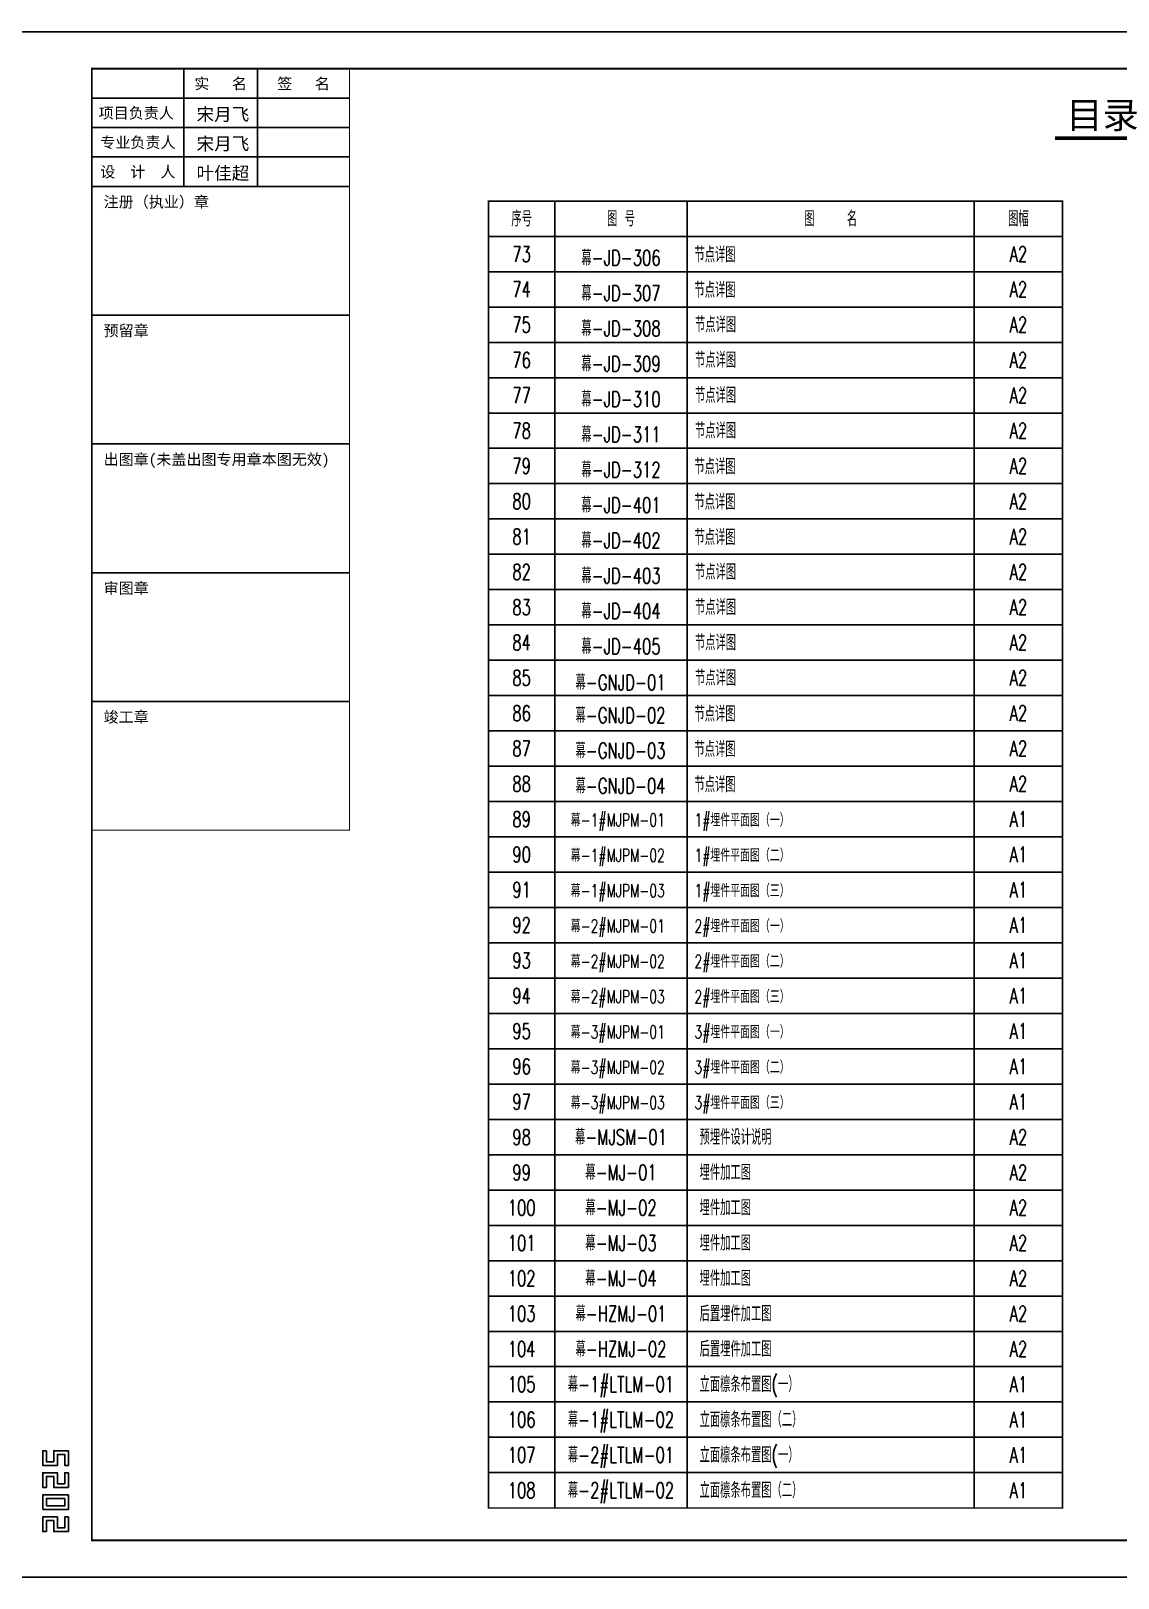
# Model space of a CAD drawing. Extents: x -91868 to -28956, y -158945 to -114385.
# Drawn here: x -90676.2 to -90380.7, y -158944.7 to -158524.2 of the extents above; entities that cross this region are included whole.
import ezdxf
from ezdxf.enums import TextEntityAlignment as Align

# ---------------------------------------------------------------- set-up
doc = ezdxf.new("R2010")
doc.units = 0
for name, color, linetype in [('!ZN1-标注-173', 173, 'Continuous'), ('!ZN7-符号-173', 173, 'Continuous'), ('0-cxFrame', 155, 'Continuous'), ('3符号', 173, 'Continuous'), ('qianming', 155, 'Continuous'), ('虹吸雨水斗', 6, 'Continuous')]:
    doc.layers.add(name, color=color, linetype=linetype)
doc.layers.add('0-cxText', color=131, linetype='Continuous', lineweight=25)
doc.styles.add('cx_biaoti', font='')
doc.styles.add('cx_tuming', font='simhei.ttf')
doc.styles.add('cx_tuqian1', font='')
doc.styles.add('DHTEXT-1', font='ROMANS.shx', dxfattribs={"width": 0.7, "bigfont": 'CHINESE.shx'})
doc.styles.add('中南符号', font='simhei.ttf')
doc.styles.add('图框宋体', font='', dxfattribs={"width": 0.75})
doc.styles.add('黑体', font='simhei.ttf', dxfattribs={"height": 12})
doc.styles.get('cx_biaoti').set_extended_font_data('SimSun')
doc.styles.get('cx_tuqian1').set_extended_font_data('SimSun')
doc.styles.get('图框宋体').set_extended_font_data('SimSun')

# ---------------------------------------------------------------- blocks, each defined once
blk = doc.blocks.new('zjcx_lan_xinxi(Dragon)')
for p, q in [((7000, -3200), (0, -3200)), ((7000, -6700), (0, -6700)), ((7000, -10200), (0, -10200)), ((7000, -13700), (0, -13700)), ((7000, -17200), (0, -17200))]:
    blk.add_line(p, q)
at = {"const_width": 25}
blk.add_lwpolyline([(0, -20700), (7000, -20700), (7000, 0), (0, 0)], close=True, dxfattribs=at)
for points in [[(2500, -3200), (2500, 0)], [(4500, -3200), (4500, 0)], [(0, -800), (7000, -800)], [(0, -1600), (7000, -1600)], [(0, -2400), (7000, -2400)]]:
    blk.add_lwpolyline(points)
for points in [[(7000, -3200), (7000, 0)], [(0, -3200), (7000, -3200)], [(0, -20700), (7000, -20700), (7000, -3200)], [(0, -20700), (7000, -20700)]]:
    blk.add_lwpolyline(points, dxfattribs=at)
at = {"style": '图框宋体'}
for s, p in [('实   名', (3500, -400)), ('签   名', (5750, -400)), ('项目负责人', (1204, -1200)), ('专业负责人', (1250, -2000)), ('设  计  人', (1250, -2800))]:
    blk.add_text(s, height=300, dxfattribs=at).set_placement(p, align=Align.MIDDLE)
for s, p in [('注册（执业）章', (318, -3771)), ('预留章', (318, -7271)), ('出图章(未盖出图专用章本图无效)', (318, -10771)), ('审图章', (318, -14271)), ('竣工章', (318, -17771))]:
    blk.add_text(s, height=300, dxfattribs=at).set_placement(p)
blk = doc.blocks.new('T-信息(Dragon)')
at = {"layer": '0-cxFrame'}
blk.add_blockref('zjcx_lan_xinxi(Dragon)', (0, 0), dxfattribs=at)
at = {"layer": 'qianming', "color": 3, "style": 'cx_biaoti'}
for s, p in [('宋月飞', (3560, -1240)), ('宋月飞', (3560, -2040)), ('叶佳超', (3560, -2840))]:
    blk.add_text(s, height=350, dxfattribs=at).set_placement(p, align=Align.MIDDLE_CENTER)
blk = doc.blocks.new('TK22.A2 L(Dragon)')
at = {"layer": '0-cxFrame', "color": 7, "const_width": 0.5}
blk.add_lwpolyline([(0, 0), (-594, 0), (-594, 420), (0, 420)], close=True, dxfattribs=at)
at = {"layer": '0-cxFrame', "const_width": 0.5}
blk.add_lwpolyline([(-80, 10), (-574, 10), (-574, 410), (-80, 410)], close=True, dxfattribs=at)
at = {"layer": 'Defpoints', "color": 2}
for points in [[(-586.37, 34.37), (-587.37, 34.37), (-587.37, 30.37), (-583.37, 30.37), (-583.37, 33.37), (-581.37, 33.37), (-581.37, 30.37), (-580.37, 30.37), (-580.37, 34.37), (-584.37, 34.37), (-584.37, 31.37), (-586.37, 31.37), (-586.37, 34.37)], [(-586.37, 24.37), (-587.37, 24.37), (-587.37, 28.37), (-583.37, 28.37), (-583.37, 25.37), (-581.37, 25.37), (-581.37, 28.37), (-580.37, 28.37), (-580.37, 24.37), (-584.37, 24.37), (-584.37, 27.37), (-586.37, 27.37), (-586.37, 24.37)], [(-586.37, 12.37), (-587.37, 12.37), (-587.37, 16.37), (-583.37, 16.37), (-583.37, 13.37), (-581.37, 13.37), (-581.37, 16.37), (-580.37, 16.37), (-580.37, 12.37), (-584.37, 12.37), (-584.37, 15.37), (-586.37, 15.37), (-586.37, 12.37)]]:
    blk.add_lwpolyline(points, dxfattribs=at)
for points in [[(-587.37, 18.37), (-587.37, 22.37), (-580.37, 22.37), (-580.37, 18.37)], [(-586.37, 19.37), (-586.37, 21.37), (-581.37, 21.37), (-581.37, 19.37)]]:
    blk.add_lwpolyline(points, close=True, dxfattribs=at)
at = {"layer": '0-cxFrame', "xscale": 0.01, "yscale": 0.01, "zscale": 0.01}
blk.add_blockref('T-信息(Dragon)', (-574, 410), dxfattribs=at)
at = {"style": '黑体', "flags": 4}
blk.add_attdef('图幅', text='', height=3.3, dxfattribs=at).set_placement((-40, 3), align=Align.RIGHT)
at = {"layer": '0-cxText', "flags": 4}
for tag, height, style, p in [('建设单位', 3.5, 'cx_tuming', (-45, 240)), ('项目名称', 3.5, 'cx_tuming', (-45, 210)), ('子项名称', 3.5, 'cx_tuming', (-45, 180)), ('工程编号', 3.3, 'cx_tuqian1', (-35, 165)), ('图名1', 3.5, 'cx_tuming', (-45, 87)), ('图名2', 3.5, 'cx_tuming', (-45, 79)), ('图名3', 3.5, 'cx_tuming', (-45, 71)), ('出图日期', 3.3, 'cx_tuqian1', (-39, 60)), ('专业', 3.3, 'cx_tuqian1', (-55, 52)), ('图号', 3.3, 'cx_tuqian1', (-55, 44)), ('版次', 3.3, 'cx_tuqian1', (-20, 44))]:
    blk.add_attdef(tag, text='', height=height, dxfattribs=dict(at, style=style)).set_placement(p, align=Align.MIDDLE)
at = {"layer": 'Defpoints', "color": 6, "flags": 4}
for tag, height, style, p in [('tufu', 3.3, '黑体', (-12, 12)), ('dwfname', 4, 'cx_tuqian1', (-80, 3))]:
    blk.add_attdef(tag, text='', height=height, dxfattribs=dict(at, style=style)).set_placement(p, align=Align.RIGHT)
blk = doc.blocks.new('*U16')
at = {"const_width": 0.7}
blk.add_lwpolyline([(0, 0), (17.92, 0)], dxfattribs=at)
at = {"color": 0, "style": '中南符号', "flags": 8}
blk.add_attdef('图名', text='', height=5, dxfattribs=at).set_placement((8.96, 1.85), align=Align.CENTER)
blk.add_attdef('比例', (20.72, 1.85), '', height=4, dxfattribs=at)

msp = doc.modelspace()

# ---------------------------------------------------------------- linework, layer by layer
at = {"layer": '3符号', "color": 4, "ltscale": 50}
for p, q in [((-90533.82, -158570.46), (-90533.82, -158580.06)), ((-90497.82, -158570.46), (-90497.82, -158580.06)), ((-90419.82, -158570.46), (-90419.82, -158580.06)), ((-90533.82, -158580.06), (-90533.82, -158925.66)), ((-90497.82, -158580.06), (-90497.82, -158925.66)), ((-90419.82, -158580.06), (-90419.82, -158925.66)), ((-90551.82, -158589.66), (-90395.82, -158589.66)), ((-90551.82, -158599.26), (-90395.82, -158599.26)), ((-90551.82, -158608.86), (-90395.82, -158608.86)), ((-90551.82, -158618.46), (-90395.82, -158618.46)), ((-90551.82, -158628.06), (-90395.82, -158628.06)), ((-90551.82, -158637.66), (-90395.82, -158637.66)), ((-90551.82, -158647.26), (-90395.82, -158647.26)), ((-90551.82, -158656.86), (-90395.82, -158656.86)), ((-90551.82, -158666.46), (-90395.82, -158666.46)), ((-90551.82, -158676.06), (-90395.82, -158676.06)), ((-90551.82, -158685.66), (-90395.82, -158685.66)), ((-90551.82, -158695.26), (-90395.82, -158695.26)), ((-90551.82, -158704.86), (-90395.82, -158704.86)), ((-90551.82, -158714.46), (-90395.82, -158714.46)), ((-90551.82, -158724.06), (-90395.82, -158724.06)), ((-90551.82, -158733.66), (-90395.82, -158733.66)), ((-90551.82, -158743.26), (-90395.82, -158743.26)), ((-90551.82, -158752.86), (-90395.82, -158752.86)), ((-90551.82, -158762.46), (-90395.82, -158762.46)), ((-90551.82, -158772.06), (-90395.82, -158772.06)), ((-90551.82, -158781.66), (-90395.82, -158781.66)), ((-90551.82, -158791.26), (-90395.82, -158791.26)), ((-90551.82, -158800.86), (-90395.82, -158800.86)), ((-90551.82, -158810.46), (-90395.82, -158810.46)), ((-90551.82, -158820.06), (-90395.82, -158820.06)), ((-90551.82, -158829.66), (-90395.82, -158829.66)), ((-90551.82, -158839.26), (-90395.82, -158839.26)), ((-90551.82, -158848.86), (-90395.82, -158848.86)), ((-90551.82, -158858.46), (-90395.82, -158858.46)), ((-90551.82, -158868.06), (-90395.82, -158868.06)), ((-90551.82, -158877.66), (-90395.82, -158877.66)), ((-90551.82, -158887.26), (-90395.82, -158887.26)), ((-90551.82, -158896.86), (-90395.82, -158896.86)), ((-90551.82, -158906.46), (-90395.82, -158906.46)), ((-90551.82, -158916.06), (-90395.82, -158916.06))]:
    msp.add_line(p, q, dxfattribs=at)
at = {"layer": '3符号', "color": 2, "const_width": 0.42}
for points in [[(-90551.82, -158570.46), (-90395.82, -158570.46), (-90395.82, -158580.06), (-90551.82, -158580.06)], [(-90551.82, -158580.06), (-90395.82, -158580.06), (-90395.82, -158925.66), (-90551.82, -158925.66)]]:
    msp.add_lwpolyline(points, close=True, dxfattribs=at)

# ---------------------------------------------------------------- block references
at = {"layer": '!ZN7-符号-173', "color": 7, "ltscale": 10}
ref = msp.add_blockref('*U16', (-90397.86, -158553.33), dxfattribs=dict(at, xscale=1.44, yscale=1.44, zscale=1.44))
ref.add_attrib('图名', '目录', dxfattribs={"layer": '0', "color": 0, "height": 7.2, "style": '中南符号'}).set_placement((-90384.96, -158550.67), align=Align.CENTER)
at = {"layer": '0-cxFrame'}
msp.add_blockref('TK22.A2 L(Dragon)', (-90085.59, -158944.47), dxfattribs=at)

# ---------------------------------------------------------------- texts
at = {"layer": '!ZN1-标注-173', "color": 7, "ltscale": 30, "style": 'DHTEXT-1', "width": 0.7}
for s, p in [('幕-MJSM-01', (-90515.82, -158826.96)), ('幕-MJ-01', (-90515.82, -158836.56)), ('幕-MJ-02', (-90515.82, -158846.16)), ('幕-MJ-03', (-90515.82, -158855.76)), ('幕-MJ-04', (-90515.82, -158865.36)), ('幕-HZMJ-01', (-90515.82, -158874.96)), ('幕-HZMJ-02', (-90515.82, -158884.56)), ('幕-1#LTLM-01', (-90515.82, -158894.16)), ('幕-1#LTLM-02', (-90515.82, -158903.76)), ('幕-2#LTLM-01', (-90515.82, -158913.36)), ('幕-2#LTLM-02', (-90515.82, -158922.96))]:
    msp.add_text(s, height=4.2, dxfattribs=at).set_placement(p, align=Align.CENTER)
for s, p in [('预埋件设计说明', (-90494.46, -158826.96)), ('埋件加工图', (-90494.46, -158836.56)), ('埋件加工图', (-90494.46, -158846.16)), ('埋件加工图', (-90494.46, -158855.76)), ('埋件加工图', (-90494.46, -158865.36)), ('后置埋件加工图', (-90494.46, -158874.96)), ('后置埋件加工图', (-90494.46, -158884.56)), ('立面檩条布置图(一）', (-90494.46, -158894.16)), ('立面檩条布置图（二）', (-90494.46, -158903.76)), ('立面檩条布置图(一）', (-90494.46, -158913.36)), ('立面檩条布置图（二）', (-90494.46, -158922.96))]:
    msp.add_text(s, height=4.2, dxfattribs=at).set_placement(p)
at = {"layer": '3符号', "color": 7, "ltscale": 50, "style": 'DHTEXT-1', "width": 0.7}
for s, p in [('序号', (-90542.82, -158577.36)), ('图 号', (-90515.82, -158577.36)), ('图    名', (-90458.82, -158577.36)), ('图幅', (-90407.82, -158577.36)), ('73', (-90542.82, -158586.96)), ('A2', (-90407.82, -158586.96)), ('幕-JD-306', (-90515.82, -158587.99)), ('74', (-90542.82, -158596.56)), ('幕-JD-307', (-90515.82, -158597.59)), ('A2', (-90407.82, -158596.56)), ('75', (-90542.82, -158606.16)), ('幕-JD-308', (-90515.82, -158607.19)), ('A2', (-90407.82, -158606.16)), ('76', (-90542.82, -158615.76)), ('幕-JD-309', (-90515.82, -158616.79)), ('A2', (-90407.82, -158615.76)), ('77', (-90542.82, -158625.36)), ('幕-JD-310', (-90515.82, -158626.39)), ('A2', (-90407.82, -158625.36)), ('78', (-90542.82, -158634.96)), ('幕-JD-311', (-90515.82, -158635.99)), ('A2', (-90407.82, -158634.96)), ('79', (-90542.82, -158644.56)), ('幕-JD-312', (-90515.82, -158645.59)), ('A2', (-90407.82, -158644.56)), ('80', (-90542.82, -158654.16)), ('A2', (-90407.82, -158654.16)), ('幕-JD-401', (-90515.82, -158655.19)), ('81', (-90542.82, -158663.76)), ('幕-JD-402', (-90515.82, -158664.79)), ('A2', (-90407.82, -158663.76)), ('82', (-90542.82, -158673.36)), ('幕-JD-403', (-90515.82, -158674.39)), ('A2', (-90407.82, -158673.36)), ('83', (-90542.82, -158682.96)), ('幕-JD-404', (-90515.82, -158683.99)), ('A2', (-90407.82, -158682.96)), ('84', (-90542.82, -158692.56)), ('幕-JD-405', (-90515.82, -158693.59)), ('A2', (-90407.82, -158692.56)), ('85', (-90542.82, -158702.16)), ('幕-GNJD-01', (-90515.95, -158703.38)), ('A2', (-90407.82, -158702.16)), ('86', (-90542.82, -158711.76)), ('幕-GNJD-02', (-90515.95, -158712.32)), ('A2', (-90407.82, -158711.76)), ('87', (-90542.82, -158721.36)), ('幕-GNJD-03', (-90515.95, -158721.92)), ('A2', (-90407.82, -158721.36)), ('88', (-90542.82, -158730.96)), ('幕-GNJD-04', (-90515.95, -158731.52)), ('A2', (-90407.82, -158730.96)), ('89', (-90542.82, -158740.56)), ('A1', (-90407.82, -158740.56)), ('90', (-90542.82, -158750.16)), ('A1', (-90407.82, -158750.16)), ('91', (-90542.82, -158759.76)), ('A1', (-90407.82, -158759.76)), ('92', (-90542.82, -158769.36)), ('A1', (-90407.82, -158769.36)), ('93', (-90542.82, -158778.96)), ('A1', (-90407.82, -158778.96)), ('94', (-90542.82, -158788.56)), ('A1', (-90407.82, -158788.56)), ('95', (-90542.82, -158798.16)), ('A1', (-90407.82, -158798.16)), ('96', (-90542.82, -158807.76)), ('A1', (-90407.82, -158807.76)), ('97', (-90542.82, -158817.36)), ('A1', (-90407.82, -158817.36)), ('98', (-90542.82, -158826.96)), ('A2', (-90407.82, -158826.96)), ('99', (-90542.82, -158836.56)), ('A2', (-90407.82, -158836.56)), ('100', (-90542.82, -158846.16)), ('A2', (-90407.82, -158846.16)), ('101', (-90542.82, -158855.76)), ('A2', (-90407.82, -158855.76)), ('102', (-90542.82, -158865.36)), ('A2', (-90407.82, -158865.36)), ('103', (-90542.82, -158874.96)), ('A2', (-90407.82, -158874.96)), ('104', (-90542.82, -158884.56)), ('A2', (-90407.82, -158884.56)), ('105', (-90542.82, -158894.16)), ('A1', (-90407.82, -158894.16)), ('106', (-90542.82, -158903.76)), ('A1', (-90407.82, -158903.76)), ('107', (-90542.82, -158913.36)), ('A1', (-90407.82, -158913.36)), ('108', (-90542.82, -158922.96)), ('A1', (-90407.82, -158922.96))]:
    msp.add_text(s, height=4.2, dxfattribs=at).set_placement(p, align=Align.CENTER)
for p in [(-90495.85, -158587.14), (-90495.85, -158596.74), (-90495.72, -158606.16), (-90495.72, -158615.76), (-90495.72, -158625.36), (-90495.72, -158634.96), (-90495.85, -158644.74), (-90495.85, -158654.34), (-90495.85, -158663.94), (-90495.72, -158673.36), (-90495.72, -158682.96), (-90495.72, -158692.56), (-90495.72, -158702.16), (-90495.85, -158711.94), (-90495.85, -158721.54), (-90495.85, -158731.14)]:
    msp.add_text('节点详图', height=4.2, dxfattribs=at).set_placement(p)
at = {"layer": '虹吸雨水斗', "color": 7, "ltscale": 50, "style": 'DHTEXT-1', "width": 0.7}
for s, p in [('幕-1#MJPM-01', (-90516.7, -158740.45)), ('幕-1#MJPM-02', (-90516.7, -158750.05)), ('幕-1#MJPM-03', (-90516.7, -158759.65)), ('幕-2#MJPM-01', (-90516.7, -158769.25)), ('幕-2#MJPM-02', (-90516.7, -158778.85)), ('幕-2#MJPM-03', (-90516.7, -158788.45)), ('幕-3#MJPM-01', (-90516.7, -158798.05)), ('幕-3#MJPM-02', (-90516.7, -158807.65)), ('幕-3#MJPM-03', (-90516.7, -158817.25))]:
    msp.add_text(s, height=3.5, dxfattribs=at).set_placement(p, align=Align.CENTER)
for s, p in [('1#埋件平面图（一）', (-90495.85, -158740.45)), ('1#埋件平面图（二）', (-90495.85, -158750.05)), ('1#埋件平面图（三）', (-90495.85, -158759.65)), ('2#埋件平面图（一）', (-90495.85, -158769.25)), ('2#埋件平面图（二）', (-90495.85, -158778.85)), ('2#埋件平面图（三）', (-90495.85, -158788.45)), ('3#埋件平面图（一）', (-90495.85, -158798.05)), ('3#埋件平面图（二）', (-90495.85, -158807.65)), ('3#埋件平面图（三）', (-90495.85, -158817.25))]:
    msp.add_text(s, height=3.5, dxfattribs=at).set_placement(p)

doc.saveas('drawing.dxf')
